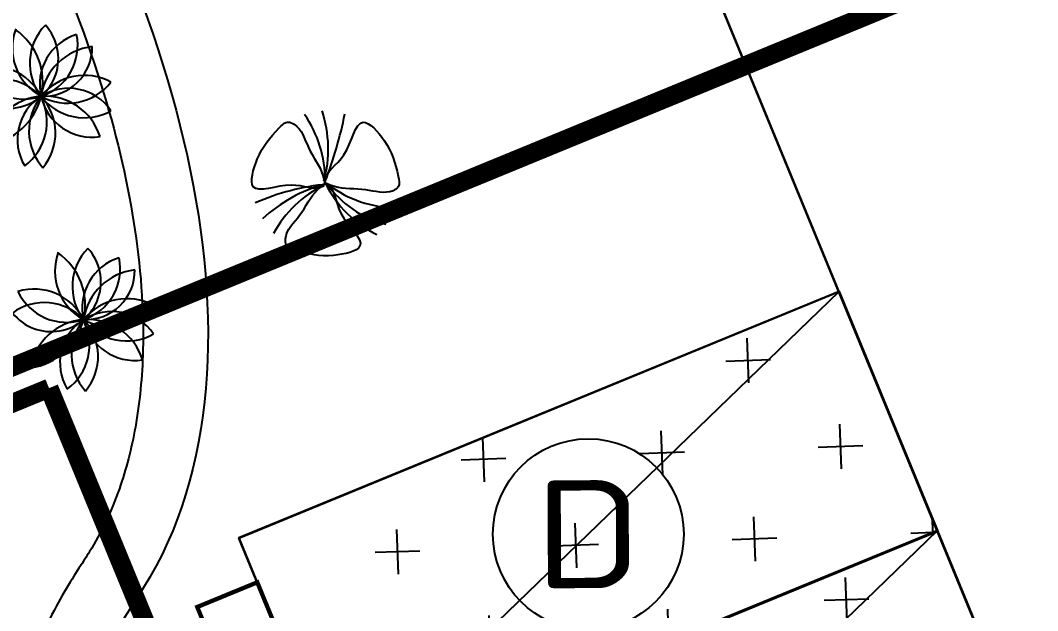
# Model space of a CAD drawing. Extents: x -809667 to 586099, y 3084146 to 3634412.
# Drawn here: x 381299.27 to 381308.67, y 3084306.99 to 3084312.45 of the extents above; entities that cross this region are included whole.
import ezdxf
from ezdxf.enums import TextEntityAlignment as Align

# ---------------------------------------------------------------- set-up
doc = ezdxf.new("R2010")
doc.units = 0
doc.header["$LTSCALE"] = 0.5
doc.header["$PDSIZE"] = 0.2
doc.layers.get('0').update_dxf_attribs({"linetype": 'CONTINUOUS'})
for name, color, linetype in [('EQUIP-箱柜', 3, 'CONTINUOUS'), ('WIRE-动力', 2, 'CONTINUOUS'), ('文字', 7, 'CONTINUOUS'), ('树', 3, 'CONTINUOUS')]:
    doc.layers.add(name, color=color, linetype=linetype)
doc.styles.add('_TEL_ATTDEF', font='GBENOR', dxfattribs={"width": 0.8, "height": 3, "bigfont": 'GBCBIG'})
doc.styles.add('_TEL_DIM', font='SIMPLEX', dxfattribs={"width": 0.8, "height": 3.5, "bigfont": 'HZTXT'})
doc.styles.add('zx', font='GBENOR', dxfattribs={"width": 1.2, "bigfont": 'GBCBIG'})

# ---------------------------------------------------------------- blocks, each defined once
blk = doc.blocks.new('A$C46A015EA')
at = {"layer": '树', "color": 0, "linetype": 'Continuous'}
for centre, radius, start, end in [((1.328277448570589, 4.095682536164531), 1.968514888644214, 227.5643602907298, 31.33046456801844), ((0.7978068925440311, 3.475199742155382), 1.995497206930466, 251.8162878149976, 53.74900404286834), ((3.771432636640384, 4.187796968661132), 2.005270993495187, 153.4395561018976, 313.5860668524238), ((4.10133335077262, 3.626104526469135), 1.849611997301696, 126.1690521173099, 303.0485962889937), ((2.089858674022253, 4.410660966124851), 1.899156486097546, 199.3600989547724, 10.49098676751998), ((4.644434998219367, 2.796240558862337), 2.077176582558313, 109.3184193429251, 262.8778000874186), ((0.7959835630026646, 2.582084672991186), 1.783040529042607, 359.7909620154177, 92.47149036351864), ((2.814427170102135, 4.681847163214115), 2.119382897440742, 188.639863531958, 263.6225893936008), ((0.7621837543701986, 1.898581264584209), 1.938863646239947, 297.0245178559516, 103.8489218625483), ((1.256922007392859, 1.359988239419181), 1.795991241955179, 310.7788533622169, 134.4148965425371), ((3.956529017450521, 1.20375618012622), 1.944081171975762, 51.98022659403217, 218.2570771471492), ((2.129937340272591, 0.326289453136269), 2.293681266655, 10.26666077489544, 147.1518390480889), ((3.546157464734279, 0.814868837580434), 2.008848372434114, 38.87775571698307, 198.6815735561641)]:
    blk.add_arc(centre, radius, start, end, dxfattribs=at)
blk = doc.blocks.new('白玉兰')
at = {"color": 0}
for centre, radius, start, end in [((-1260.543106649416, 1665.04424011681), 2054.436969142469, 309.3934487428375, 347.165473066496), ((-713.1747613983423, 1844.303140991105), 1941.008004394068, 291.8213729138801, 332.6345935377826), ((-4728.677499721871, -6984.163731985988), 8428.800225628118, 56.18789504514651, 65.27900009655995), ((-478.2465186339066, 2077.499246371647), 2115.177431222713, 283.299329363915, 320.8528368306366), ((-1147.914666068853, -2037.045159162285), 2310.340085232949, 61.62499586422099, 95.14910798997346), ((-559.1015523172643, -2135.371121179575), 2213.765459614914, 76.70325281888358, 111.4017877156133), ((4370.849634478222, -555.8800744053742), 4391.807728989824, 172.1708043505121, 190.6676665360328), ((2826.911297254152, 106.6785127396861), 2820.769034153283, 182.2543551912183, 209.8868310126782), ((2146.318436354286, 475.286967765277), 2184.99787424256, 193.3062933460327, 228.4107212309379)]:
    blk.add_arc(centre, radius, start, end, dxfattribs=at)
for points, knots in [([(-33.31728536344212, 16.41129157293381), (-232.8572988122171, 72.70943728899513), (-341.9465235469801, 561.9784466774765), (-1253.820085271353, 922.4689629220179), (-424.5781894604535, 1375.209177528225), (-32.91174000276635, 1391.889202556478), (376.2996676812696, 1385.96545713531), (477.0429308789247, 1090.937567967268), (236.323708688166, 716.2549776247836), (184.6772802031875, 276.9341030710345), (29.24227452098528, 66.95370440082388), (-7.269961126261251, 17.6285619472319)], [0, 0, 0, 0, 621.9897777325905, 1340.944544689167, 1869.00773648237, 2592.427455250393, 2798.699245008808, 2915.827596291486, 3435.261502325501, 4029.771289699414, 4212.300518078558, 4212.300518078558, 4212.300518078558, 4212.300518078558]), ([(8.325399776109634, 30.7103866028765), (154.8794083743664, 177.3651538015591), (635.1320983652398, 33.69199605074982), (1394.943093927424, 653.4936222972344), (1385.193232676331, -291.2395484420582), (1208.525990752021, -641.195997870285), (1003.566114141248, -995.4282887729606), (696.9051017505603, -939.3062436742379), (487.4412742230595, -546.2951848029595), (129.2553165199729, -286.7320824588794), (21.89087742279434, -48.56263430386944), (-3.329411168229626, 7.384216129516972)], [0, 0, 0, 0, 621.9897777334122, 1340.944544689677, 1869.007736482769, 2592.42745525112, 2798.699245009221, 2915.82759629158, 3435.261502326125, 4029.771289699878, 4212.300518079091, 4212.300518079091, 4212.300518079091, 4212.300518079091]), ([(36.07922000706117, -22.25836413286834), (98.56520609607709, -219.9480191999705), (-250.4981259831018, -579.7249121478327), (-51.21584084304766, -1539.804792004534), (-884.8660152237956, -1095.233975996888), (-1113.822400945811, -777.0205188589447), (-1333.517378600564, -431.7334155220154), (-1142.226765147972, -185.5656644431879), (-696.9036874418449, -181.0774686735423), (-301.3493495159208, 16.929981038985), (-40.50968283052121, 2.28494431542634), (20.76248256385247, -1.155226896779823)], [0, 0, 0, 0, 621.9897777315947, 1340.944544689273, 1869.007736482604, 2592.427455251619, 2798.699245009555, 2915.827596291991, 3435.261502326409, 4029.771289699182, 4212.300518079698, 4212.300518079698, 4212.300518079698, 4212.300518079698])]:
    blk.add_open_spline(points, degree=3, knots=knots, dxfattribs=at)
blk = doc.blocks.new('123213')
at = {"layer": '文字', "linetype": 'Continuous'}
h = blk.add_hatch(dxfattribs=at)
h.set_pattern_fill('CROSS', color=8, scale=0.5200298169371408, angle=92.06326740999708)
h.set_pattern_definition([(92.06326740999698, (381901.8960278908, 3087167.329090345), (-0.8547343193438558, 0.7952899131543828), [0.4127736671938554, -1.238321001581566]), (182.0632674099971, (381902.0948503691, 3087167.542773925), (-0.7952899131543828, -0.8547343193438558), [0.4127736671938551, -1.238321001581565])])
h.paths.add_polyline_path([(381896.0467492652, 3087167.118361998), (381901.5982286337, 3087169.397287655), (381900.6865182942, 3087171.608721344), (381895.1368984943, 3087169.330711708)])
h = blk.add_hatch(dxfattribs=at)
h.set_pattern_fill('CROSS', color=8, scale=0.5200298169371408, angle=92.06326740999708)
h.set_pattern_definition([(92.06326740999701, (381902.8043487601, 3087165.116265867), (-0.8547343193438558, 0.7952899131543828), [0.4127736671938554, -1.238321001581566]), (182.0632674099971, (381903.0031712383, 3087165.329949447), (-0.7952899131543828, -0.8547343193438558), [0.4127736671938552, -1.238321001581565])])
h.paths.add_polyline_path([(381896.9550701345, 3087164.905537521), (381902.506549503, 3087167.184463177), (381901.5948391634, 3087169.395896866), (381896.0452193636, 3087167.117887231)])
at = {"layer": '文字', "color": 8, "linetype": 'Continuous', "flags": 128}
blk.add_lwpolyline([(381892.7081049404, 3087190.861407393, 0.3935278933651392), (381888.8755051758, 3087192.286810053), (381871.3203506682, 3087184.985317601, 0.428398789829093), (381869.7599369795, 3087180.931696943), (381890.3836150268, 3087137.355293183, 0.4674018903791401), (381903.7490829605, 3087133.88133008), (381907.5651107691, 3087136.606592307, 0.3483465174933295), (381910.6581481613, 3087147.353777378), (381893.0252193438, 3087190.229165131)], format="xyb", dxfattribs=at)
blk.add_lwpolyline([(381893.0252193438, 3087190.229165131), (381908.7478194099, 3087151.998841554)], dxfattribs=at)
at = {"layer": '文字', "color": 8, "linetype": 'Continuous'}
for points in [[(381896.0467492652, 3087167.118361998), (381901.5982286337, 3087169.397287655), (381900.6865182942, 3087171.608721344), (381895.1368984943, 3087169.330711708)], [(381896.9550701345, 3087164.905537521), (381902.506549503, 3087167.184463177), (381901.5948391634, 3087169.395896866), (381896.0452193636, 3087167.117887231)]]:
    blk.add_lwpolyline(points, close=True, dxfattribs=at)
at = {"layer": '文字', "color": 8, "linetype": 'Continuous', "flags": 128}
for points in [[(381901.5995168395, 3087169.388718613), (381896.0504625982, 3087167.106614973), (381895.1376211413, 3087169.326236669), (381900.686675383, 3087171.60834031)], [(381902.5078377087, 3087167.175894136), (381896.9587834675, 3087164.893790496), (381896.0459420105, 3087167.113412192), (381901.5949962523, 3087169.395515833)]]:
    blk.add_lwpolyline(points, close=True, dxfattribs=at)
at = {"layer": '文字', "color": 8, "linetype": 'Continuous'}
for points in [[(381896.0467492652, 3087167.118361998), (381900.6874749404, 3087171.609114028)], [(381896.9550701345, 3087164.905537521), (381901.5957958097, 3087169.396289551)]]:
    blk.add_lwpolyline(points, dxfattribs=at)
blk.add_circle((381898.3671121028, 3087169.363738013), 0.8823313959797435, dxfattribs=at)
for points, knots in [([(381892.0658684279, 3087178.009347669), (381892.3039607844, 3087177.728529633), (381894.3397917423, 3087175.095231665), (381895.7056648547, 3087170.684235891), (381893.982835469, 3087168.479596738), (381893.7393604676, 3087167.91330599)], [7.25485230252478, 7.25485230252478, 7.25485230252478, 7.25485230252478, 8.300034195953438, 16.52630427416807, 17.28581345565724, 17.28581345565724, 17.28581345565724, 17.28581345565724]), ([(381891.4737098062, 3087177.777069308), (381891.8126980285, 3087177.391443924), (381892.1337639337, 3087176.974136928), (381893.0299540262, 3087175.611871013), (381893.5399479285, 3087174.561144907), (381894.1281750564, 3087172.666505503), (381894.2687738785, 3087171.821313423), (381894.2432570874, 3087170.817831428), (381894.2201021342, 3087170.580014718), (381894.1437933277, 3087170.154454574), (381894.0944308939, 3087169.964114495), (381893.9938746875, 3087169.677495793), (381893.9515852288, 3087169.574419378), (381893.8594371743, 3087169.380602916), (381893.8100541473, 3087169.289503091), (381893.7287401319, 3087169.157442307), (381893.6977080957, 3087169.110513644), (381893.618456638, 3087168.987944306), (381893.5718893197, 3087168.914454535), (381893.426104814, 3087168.6626265), (381893.3171813168, 3087168.450411642), (381893.1881483513, 3087168.15029798)], [7.049187243825946, 7.049187243825946, 7.049187243825946, 7.049187243825946, 8.593282606832945, 8.593282606832945, 11.65246918148322, 11.65246918148322, 14.13503498188828, 14.13503498188828, 14.94718984562284, 14.94718984562284, 15.66581698325533, 15.66581698325533, 16.09229773294278, 16.09229773294278, 16.49786039117843, 16.49786039117843, 16.70257041483032, 16.70257041483032, 16.90728043848221, 16.90728043848221, 17.28581345565724, 17.28581345565724, 17.28581345565724, 17.28581345565724])]:
    blk.add_open_spline(points, degree=3, knots=knots, dxfattribs=at)
for name, p, xscale, yscale, zscale, rotation in [('A$C46A015EA', (381892.6709818387, 3087174.09526843), 0.2560000000000001, 0.2560000000000001, 0.2560000000000001, 268.002463306846), ('白玉兰', (381895.9305143917, 3087172.604475938), 0.000488079804927111, 0.000488079804927111, 0.04880798235096967, 283.1089006423777), ('A$C46A015EA', (381893.0646126019, 3087172.030539161), 0.2560000000000001, 0.2560000000000001, 0.2560000000000001, 268.002463306846)]:
    blk.add_blockref(name, p, dxfattribs=dict(at, xscale=xscale, yscale=yscale, zscale=zscale, rotation=rotation))
at = {"layer": '文字', "color": 8, "linetype": 'Continuous', "style": 'zx', "width": 1.697422152035002}
blk.add_text('D', height=0.9982440213617114, rotation=0.2366105527089202, dxfattribs=at).set_placement((381897.8700555335, 3087168.862559073), (381898.8682910424, 3087168.866681443), align=Align.FIT)
blk = doc.blocks.new('$equip$00002708')
for p, q in [((-0.75, 0.5999999999994543), (-0.75, 0)), ((0.75, 0.5999999999994543), (-0.75, 0.5999999999994543)), ((0.75, 0), (0.75, 0.5999999999994543)), ((-0.75, 0), (0.75, 0))]:
    blk.add_line(p, q)
at = {"const_width": 0.04}
blk.add_lwpolyline([(-0.75, 0.5999999999994543), (-0.75, 0), (0.75, 0), (0.75, 0.5999999999994543), (-0.75, 0.5999999999994543), (-0.75, 0)], dxfattribs=at)
for p in [(0, 0.5999999999994543), (-0.75, 0.3000000000001819), (0.75, 0.3000000000001819), (0, 0)]:
    blk.add_point(p)
at = {"color": 7, "style": '_TEL_DIM'}
blk.add_attdef('$TEXT$', text='', height=0.4, dxfattribs=at).set_placement((1.818989403545856e-12, 0.2999999999992724), align=Align.MIDDLE_CENTER)
at = {"color": 7, "style": '_TEL_DIM', "flags": 1}
for tag in ['REMARK', 'A']:
    blk.add_attdef(tag, text='', height=0.4, dxfattribs=at).set_placement((0, 0), align=Align.MIDDLE_CENTER)

msp = doc.modelspace()

# ---------------------------------------------------------------- linework, layer by layer
at = {"layer": 'WIRE-动力', "linetype": 'Continuous', "const_width": 0.175}
for points in [[(381295.3909359156, 3084307.677050333), (381318.1505735545, 3084317.037177256), (381328.0459478209, 3084292.976057742)], [(381299.5317261177, 3084309.044310003), (381295.5239216719, 3084307.396060637)], [(381309.8466232308, 3084283.963098729), (381299.5317261177, 3084309.044310003)]]:
    msp.add_lwpolyline(points, dxfattribs=at)

# ---------------------------------------------------------------- block references
at = {"layer": 'EQUIP-箱柜', "linetype": 'Continuous'}
ref = msp.add_blockref('$equip$00002708', (381301.7421602673, 3084306.554903727), dxfattribs=dict(at, rotation=112.3554018016226))
ref.add_attrib('$TEXT$', 'AC', dxfattribs={"layer": '0', "color": 7, "height": 0.4000000000000001, "rotation": 22.35540180162262, "style": '_TEL_ATTDEF'}).set_placement((381301.4647075553, 3084306.440798545), align=Align.MIDDLE_CENTER)
at = {"layer": '文字', "color": 8}
msp.add_blockref('123213', (-593.8496636126656, -2861.669633126352), dxfattribs=at)

doc.saveas('drawing.dxf')
